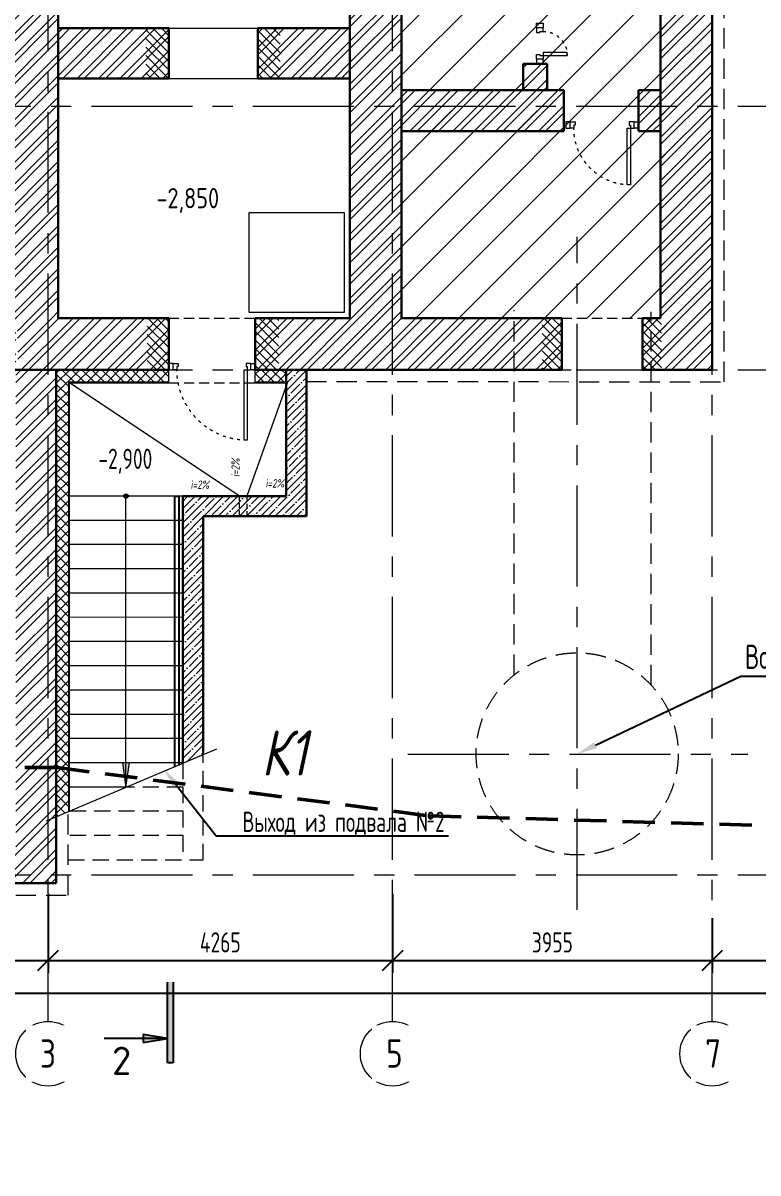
# Model space of a CAD drawing. Header units: millimetres. Extents: x -8689834 to 9419935, y 0 to 233063.
# Drawn here: x -334153 to -325055, y 51519 to 65745 of the extents above; entities that cross this region are included whole.
import ezdxf
from ezdxf import colors
from ezdxf.entities.mleader import LeaderData, LeaderLine
from ezdxf.math import Vec2, Vec3

# ---------------------------------------------------------------- set-up
doc = ezdxf.new("R2010")
doc.units = ezdxf.units.MM
doc.header["$MEASUREMENT"] = 0
for name, pattern in [('ACAD_ISO03W100', [30, 12, -18]), ('ADSK_Штриховая_ш2 п1', [3, 2, -1]), ('CENTER', [2, 1.25, -0.25, 0.25, -0.25]), ('HIDDEN', [6, 4, -2]), ('TRATTEGGIATA', [0.75, 0.5, -0.25])]:
    doc.linetypes.add(name, pattern=pattern)
doc.layers.get('0').update_dxf_attribs({"color": 250, "lineweight": 9})
for name, color, linetype, lineweight in [('!!!_АР_перегородки блоки', 7, 'Continuous', 5), ('_0', 250, 'Continuous', 9), ('АР штриховка стен', 250, 'Continuous', 9), ('АР_Выноски АПР', 7, 'Continuous', 5), ('АР_Двери', 175, 'Continuous', 18), ('АР_Лестницы', 250, 'Continuous', 15), ('АР_Лестницы ограждение', 94, 'Continuous', 25), ('АР_МосжилНии_Стены', 127, 'Continuous', 30), ('АР_Навесной фасад', 190, 'Continuous', 5), ('АР_Оси', 195, 'Continuous', 9), ('АР_Оси размеры', 164, 'Continuous', 9), ('АР_Отметки', 250, 'Continuous', 15), ('АР_Разрезы', 175, 'Continuous', 9), ('АР_Сети', 250, 'Continuous', 30), ('АР_тонкая линия', 250, 'Continuous', 0), ('АР_Утеплитель', 154, 'Continuous', 9), ('АР_Штриховка кирпич', 250, 'Continuous', 9), ('АР_Штриховка монолит', 250, 'Continuous', 9), ('Подвал', 250, 'Continuous', 30)]:
    doc.layers.add(name, color=color, linetype=linetype, lineweight=lineweight)
doc.styles.add('ISOCPEUR', font='isocpeur.ttf', dxfattribs={"width": 0.7})
doc.styles.add('METRO-STYLE', font='isocpeur.ttf', dxfattribs={"width": 0.9, "oblique": 15})
doc.styles.add('Архитект', font='isocpeur.ttf', dxfattribs={"width": 0.8, "oblique": 8})
doc.styles.add('ГОСТ 2.304', font='isocpeur.ttf', dxfattribs={"width": 0.7})
doc.styles.add('М2', font='isocpeui.ttf', dxfattribs={"width": 0.8})
doc.dimstyles.new('СПДС', dxfattribs={"dimscale": 100, "dimtxt": 2.5, "dimasz": 2.5, "dimexe": 1.5, "dimexo": 0, "dimgap": 1, "dimtad": 1, "dimdec": 0, "dimrnd": 1, "dimtxsty": 'ГОСТ 2.304', "dimblk": 'OBLIQUE', "dimcen": 2.5, "dimdle": 1.5, "dimadec": 0, "dimazin": 2, "dimtfac": 0.75, "dimtdec": 0, "dimtmove": 1, "dimatfit": 3, "dimfxl": 1, "dimtolj": 1, "dimarcsym": 1})

# ---------------------------------------------------------------- blocks, each defined once
blk = doc.blocks.new('*U244')
blk.add_lwpolyline([(-100, 80), (-100, 950), (-140, 950), (-140, 80)], close=True)
for points in [[(-1070, 0), (-1070, 80), (-1015, 80), (-1015, 0), (-1070, 0)], [(-1015, 80), (-1015, 0), (-955, 0), (-955, 40), (-970, 40), (-970, 80), (-1015, 80)], [(-55, 80), (-55, 0), (-115, 0), (-115, 40), (-100, 40), (-100, 80), (-55, 80)], [(0, 0), (0, 80), (-55, 80), (-55, 0), (0, 0)]]:
    blk.add_lwpolyline(points)
at = {"linetype": 'ACAD_ISO03W100', "ltscale": 3}
blk.add_arc((-100, 80), 870, 90, 180, dxfattribs=at)
blk = doc.blocks.new('_Oblique')
at = {"color": 0, "linetype": 'ByBlock', "lineweight": -2}
blk.add_line((-0.5, -0.5), (0.5, 0.5), dxfattribs=at)
blk = doc.blocks.new('*D559')
at = {"layer": 'АР_Оси размеры', "color": 0, "lineweight": -2, "ltscale": 100, "transparency": 16777216}
for p, q in [((-333842, 54971), (-333842, 53997)), ((-340492, 54557), (-340492, 53997)), ((-340642, 54147), (-333692, 54147))]:
    blk.add_line(p, q, dxfattribs=at)
at = {"layer": 'АР_Оси размеры', "color": 0, "lineweight": -2, "ltscale": 100, "transparency": 16777216, "xscale": 250, "yscale": 250, "zscale": 250, "rotation": 180}
blk.add_blockref('_Oblique', (-340492, 54147), dxfattribs=at)
at = {"layer": 'АР_Оси размеры', "color": 0, "lineweight": -2, "ltscale": 100, "transparency": 16777216, "xscale": 250, "yscale": 250, "zscale": 250}
blk.add_blockref('_Oblique', (-333842, 54147), dxfattribs=at)
at = {"layer": 'АР_Оси размеры', "color": 0, "ltscale": 100, "transparency": 16777216, "insert": (-337167, 54372), "char_height": 250, "attachment_point": 5, "style": 'ГОСТ 2.304'}
blk.add_mtext('\\A1;6650', dxfattribs=at)
blk = doc.blocks.new('*D560')
at = {"layer": 'АР_Оси размеры', "color": 0, "lineweight": -2, "ltscale": 100, "transparency": 16777216}
for p, q in [((-333842, 54971), (-333842, 53997)), ((-329577, 54971), (-329577, 53997)), ((-333992, 54147), (-329427, 54147))]:
    blk.add_line(p, q, dxfattribs=at)
at = {"layer": 'АР_Оси размеры', "color": 0, "lineweight": -2, "ltscale": 100, "transparency": 16777216, "xscale": 250, "yscale": 250, "zscale": 250, "rotation": 180}
blk.add_blockref('_Oblique', (-333842, 54147), dxfattribs=at)
at = {"layer": 'АР_Оси размеры', "color": 0, "lineweight": -2, "ltscale": 100, "transparency": 16777216, "xscale": 250, "yscale": 250, "zscale": 250}
blk.add_blockref('_Oblique', (-329577, 54147), dxfattribs=at)
at = {"layer": 'АР_Оси размеры', "color": 0, "ltscale": 100, "transparency": 16777216, "insert": (-331710, 54372), "char_height": 250, "attachment_point": 5, "style": 'ГОСТ 2.304'}
blk.add_mtext('\\A1;4265', dxfattribs=at)
blk = doc.blocks.new('*D561')
at = {"layer": 'АР_Оси размеры', "color": 0, "lineweight": -2, "ltscale": 100, "transparency": 16777216}
for p, q in [((-329577, 54971), (-329577, 53997)), ((-325622, 54670), (-325622, 53997)), ((-329727, 54147), (-325472, 54147))]:
    blk.add_line(p, q, dxfattribs=at)
at = {"layer": 'АР_Оси размеры', "color": 0, "lineweight": -2, "ltscale": 100, "transparency": 16777216, "xscale": 250, "yscale": 250, "zscale": 250, "rotation": 180}
blk.add_blockref('_Oblique', (-329577, 54147), dxfattribs=at)
at = {"layer": 'АР_Оси размеры', "color": 0, "lineweight": -2, "ltscale": 100, "transparency": 16777216, "xscale": 250, "yscale": 250, "zscale": 250}
blk.add_blockref('_Oblique', (-325622, 54147), dxfattribs=at)
at = {"layer": 'АР_Оси размеры', "color": 0, "ltscale": 100, "transparency": 16777216, "insert": (-327600, 54372), "char_height": 250, "attachment_point": 5, "style": 'ГОСТ 2.304'}
blk.add_mtext('\\A1;3955', dxfattribs=at)
blk = doc.blocks.new('*D562')
at = {"layer": 'АР_Оси размеры', "color": 0, "lineweight": -2, "ltscale": 100, "transparency": 16777216}
for p, q in [((-321167, 54989), (-321167, 53997)), ((-325622, 54670), (-325622, 53997)), ((-325772, 54147), (-321017, 54147))]:
    blk.add_line(p, q, dxfattribs=at)
at = {"layer": 'АР_Оси размеры', "color": 0, "lineweight": -2, "ltscale": 100, "transparency": 16777216, "xscale": 250, "yscale": 250, "zscale": 250, "rotation": 180}
blk.add_blockref('_Oblique', (-325622, 54147), dxfattribs=at)
at = {"layer": 'АР_Оси размеры', "color": 0, "lineweight": -2, "ltscale": 100, "transparency": 16777216, "xscale": 250, "yscale": 250, "zscale": 250}
blk.add_blockref('_Oblique', (-321167, 54147), dxfattribs=at)
at = {"layer": 'АР_Оси размеры', "color": 0, "ltscale": 100, "transparency": 16777216, "insert": (-323395, 54372), "char_height": 250, "attachment_point": 5, "style": 'ГОСТ 2.304'}
blk.add_mtext('\\A1;4455', dxfattribs=at)
blk = doc.blocks.new('*D557')
at = {"layer": 'АР_Оси размеры', "color": 0, "lineweight": -2, "ltscale": 100, "transparency": 16777216}
for p, q in [((-346742, 53419), (-346742, 53895)), ((-278327, 53419), (-278327, 53895)), ((-346892, 53745), (-278177, 53745))]:
    blk.add_line(p, q, dxfattribs=at)
at = {"layer": 'АР_Оси размеры', "color": 0, "lineweight": -2, "ltscale": 100, "transparency": 16777216, "xscale": 250, "yscale": 250, "zscale": 250, "rotation": 180}
blk.add_blockref('_Oblique', (-346742, 53745), dxfattribs=at)
at = {"layer": 'АР_Оси размеры', "color": 0, "lineweight": -2, "ltscale": 100, "transparency": 16777216, "xscale": 250, "yscale": 250, "zscale": 250}
blk.add_blockref('_Oblique', (-278327, 53745), dxfattribs=at)
at = {"layer": 'АР_Оси размеры', "color": 0, "ltscale": 100, "transparency": 16777216, "insert": (-313012, 53970), "char_height": 250, "attachment_point": 5, "style": 'ГОСТ 2.304'}
blk.add_mtext('\\A1;68415', dxfattribs=at)
blk = doc.blocks.new('*U274')
blk.add_lwpolyline([(-100, 80), (-100, 780), (-140, 780), (-140, 80)], close=True)
for points in [[(-900, 0), (-900, 80), (-845, 80), (-845, 0), (-900, 0)], [(-845, 80), (-845, 0), (-785, 0), (-785, 40), (-800, 40), (-800, 80), (-845, 80)], [(-55, 80), (-55, 0), (-115, 0), (-115, 40), (-100, 40), (-100, 80), (-55, 80)], [(0, 0), (0, 80), (-55, 80), (-55, 0), (0, 0)]]:
    blk.add_lwpolyline(points)
at = {"linetype": 'ACAD_ISO03W100', "ltscale": 3}
blk.add_arc((-100, 80), 700, 90, 180, dxfattribs=at)
blk = doc.blocks.new('*U236')
for points in [[(-500, 0), (-500, -80), (-445, -80), (-445, 0), (-500, 0)], [(-445, -80), (-445, 0), (-385, 0), (-385, -40), (-400, -40), (-400, -80), (-445, -80)], [(-55, -80), (-55, 0), (-115, 0), (-115, -40), (-100, -40), (-100, -80), (-55, -80)], [(0, 0), (0, -80), (-55, -80), (-55, 0), (0, 0)]]:
    blk.add_lwpolyline(points)
blk.add_lwpolyline([(-100, -80), (-100, -380), (-140, -380), (-140, -80)], close=True)
at = {"linetype": 'ACAD_ISO03W100', "ltscale": 3}
blk.add_arc((-100, -80), 300, 180, 270, dxfattribs=at)
blk = doc.blocks.new('_DotSmall')
at = {"color": 0, "linetype": 'ByBlock', "const_width": 0.5}
blk.add_lwpolyline([(-0.0625, 0, 1), (0.0625, 0, 1)], format="xyb", close=True, dxfattribs=at)
blk = doc.blocks.new('*U772')
h = blk.add_hatch(color=256)
h.dxf.hatch_style = 1
edge = h.paths.add_edge_path()
edge.add_arc((0, 0), 27.6, 359.64, 719.64)
h = blk.add_hatch(color=256)
h.dxf.hatch_style = 1
h.paths.add_polyline_path([(3300, -44), (3300, 44), (3600, 0)])
blk.add_line((3600, 0), (0, 0))
blk.add_lwpolyline([(3300, 44), (3300, -44), (3600, 0), (3300, 44)])
blk.add_circle((0, 0), 27.6)

msp = doc.modelspace()

# ---------------------------------------------------------------- hatches: boundary and pattern name
at = {"layer": '!!!_АР_перегородки блоки', "lineweight": 5, "ltscale": 100, "true_color": 0x636466}
h = msp.add_hatch(dxfattribs=at)
h.set_pattern_fill('ANSI31', color=251, scale=3000, angle=180, style=0)
h.paths.add_polyline_path([(-327484.708, 61936.604), (-327484.708, 62094), (-326484.708, 62094), (-326484.708, 61936.604), (-326484.708, 61850.244), (-326197.463, 61850.244), (-326197.463, 71514.553), (-325612.063, 71514.553), (-295741.642, 71514.553), (-295741.641, 71680), (-295741.641, 81263.107), (-329468.316, 81263.107), (-329468.316, 61850.244), (-327484.708, 61850.244)])
at = {"layer": 'АР штриховка стен', "ltscale": 100}
h = msp.add_hatch(dxfattribs=at)
h.set_pattern_fill('ANSI31', color=1, scale=600, angle=-90)
h.set_pattern_definition([(315, (-242859.06, 912661.62), (53.0330086, 53.0330086), [])])
h.paths.add_polyline_path([(-331246.452, 65059.343), (-331246.452, 65678.77), (-330970.249, 65678.77), (-330969.751, 65059.597)])
h.paths.add_polyline_path([(-332631.881, 65059.47), (-332631.881, 65679), (-332347.87, 65678.77), (-332347.87, 65059.47)])
h = msp.add_hatch(dxfattribs=at)
h.set_pattern_fill('ANSI31', color=1, scale=600, angle=-90)
h.set_pattern_definition([(315, (-241966.475, 909078.04), (53.0330086, 53.0330086), [])])
h.paths.add_polyline_path([(-331276.843, 61455.363), (-331276.84, 62094.713), (-330985.261, 62094.713), (-330985.264, 61455.363)])
h.paths.add_polyline_path([(-332613.699, 61455.363), (-332613.699, 62094.713), (-332347.87, 62094.713), (-332347.87, 61455.363)])
h = msp.add_hatch(dxfattribs=at)
h.set_pattern_fill('ANSI31', color=1, scale=600, angle=-90)
h.set_pattern_definition([(315, (-237173.31, 909077.465), (53.0330086, 53.0330086), [])])
h.paths.add_polyline_path([(-326483.68, 61454.787), (-326483.678, 62094.137), (-326248.954, 62094.137), (-326248.957, 61454.787)])
h.paths.add_polyline_path([(-327727.283, 61454.787), (-327727.283, 62094.137), (-327484.708, 62094.137), (-327484.708, 61454.787)])
at = {"layer": 'АР_Разрезы', "ltscale": 100}
h = msp.add_hatch(color=5, dxfattribs=at)
h.dxf.hatch_style = 1
h.paths.add_polyline_path([(-332362.556, 53881.748), (-332292.556, 53881.748), (-332292.556, 52881.748), (-332362.556, 52881.748)])
h.paths.add_polyline_path([(-332663.007, 53232.026), (-332362.556, 53181.748), (-332663.007, 53181.748)])
h.paths.add_polyline_path([(-332663.007, 53181.748), (-332362.556, 53181.748), (-332663.007, 53131.47)])
h = msp.add_hatch(color=5, dxfattribs=at)
h.dxf.hatch_style = 1
h.paths.add_polyline_path([(-332362.556, 53881.748), (-332292.556, 53881.748), (-332292.556, 52881.748), (-332362.556, 52881.748)])
h.paths.add_polyline_path([(-332663.007, 53232.026), (-332362.556, 53181.748), (-332663.007, 53181.748)])
h.paths.add_polyline_path([(-332663.007, 53181.748), (-332362.556, 53181.748), (-332663.007, 53131.47)])
at = {"layer": 'АР_Утеплитель', "ltscale": 100}
h = msp.add_hatch(dxfattribs=at)
h.set_pattern_fill('ANSI37', color=256, scale=700)
h.set_pattern_definition([(45, (-14549.87, -21068), (-61.871843, 61.871843), []), (135, (-14549.87, -21068), (-61.871843, -61.871843), [])])
h.paths.add_polyline_path([(-332347.87, 61305.363), (-332347.87, 61455.363), (-332391.784, 61455.045), (-333741.833, 61455.643), (-333738.274, 55912.496), (-333588.274, 56002.525), (-333586.833, 61305.363), (-332348.053, 61305.363)])
h = msp.add_hatch(dxfattribs=at)
h.set_pattern_fill('ANSI37', color=256, scale=700)
h.set_pattern_definition([(45, (-14549.69, -20823.21), (-61.871843, 61.871843), []), (135, (-14549.69, -20823.21), (-61.871843, -61.871843), [])])
h.paths.add_polyline_path([(-330895.278, 61455.363), (-331276.843, 61455.363), (-331276.843, 61305.363), (-330895.151, 61305.363)])
at = {"layer": 'АР_Штриховка кирпич', "ltscale": 100}
h = msp.add_hatch(dxfattribs=at)
h.set_pattern_fill('ANSI32', color=256, scale=500)
h.paths.add_polyline_path([(-339853.318, 82050.5), (-330106.827, 82051.497), (-330106.828, 80969.207), (-329468.316, 80969.003), (-329468.316, 82685.682), (-329576.827, 82685.682), (-329971.818, 82685.755), (-340493.318, 82685.682), (-340493.318, 64815.685), (-346842.012, 64815.685), (-346842.012, 55105.682), (-333741.706, 55105.68), (-333741.706, 61455.681), (-332347.87, 61455.684), (-332347.87, 62094), (-334239.751, 62094), (-334239.751, 55506.503), (-346441.827, 55506.497), (-346441.082, 64414.997), (-340492.572, 64415.003), (-340517.573, 61455.682), (-334214.005, 61455.682), (-334225.318, 62094.728), (-339853.263, 62094.728), (-339853.372, 64904.622)])
h = msp.add_hatch(dxfattribs=at)
h.set_pattern_fill('ANSI32', color=256, scale=500)
h.paths.add_polyline_path([(-333716.86, 82685.681), (-334136.666, 82685.681), (-334136.666, 62094), (-333716.794, 62094)])
h.paths.add_polyline_path([(-334136.666, 82685.682), (-334484.741, 82685.681), (-334484.741, 62094), (-334136.666, 62094)])
h = msp.add_hatch(dxfattribs=at)
h.set_pattern_fill('ANSI32', color=256, scale=500)
h.paths.add_polyline_path([(-330107.214, 62334.044), (-330107.02, 75293.522), (-329468.123, 75293.478), (-329468.316, 62094), (-330106.827, 62094), (-330106.827, 62334)])
h = msp.add_hatch(dxfattribs=at)
h.set_pattern_fill('ANSI32', color=256, scale=500)
h.paths.add_polyline_path([(-325621.921, 72376.462), (-326262.863, 72376.462), (-326262.176, 70995.682), (-325615.554, 70995.682), (-325615.554, 71514.804), (-325621.234, 71514.804)])
h.paths.add_polyline_path([(-321160.553, 71394.088), (-325615.553, 71394.125), (-325615.554, 70995.682), (-321166.318, 70885.682)])
h.paths.add_polyline_path([(-321166.318, 70885.682), (-325615.554, 70995.682), (-325615.554, 61476.5), (-325615.554, 66645.682), (-299206.827, 66645.682), (-299194.281, 67045.708), (-325615.554, 67045.708), (-325621.827, 70885.682), (-321160.554, 70885.682)])
h.paths.add_polyline_path([(-295715.317, 71393.875), (-314071.817, 71394.028), (-317825.521, 71394.062), (-317828.54, 72245.918), (-318274.066, 72245.918), (-318274.066, 71394.064), (-321160.582, 71394.088), (-321166.318, 70885.682), (-295715.318, 70995.682)])
h.paths.add_polyline_path([(-318274.066, 71394.062), (-317841.818, 71394.062)], flags=16)
h.paths.add_polyline_path([(-295715.318, 70998.997), (-321166.318, 70885.682), (-295715.318, 70891)], flags=17)
h.paths.add_polyline_path([(-327484.708, 61455.682), (-327484.708, 62093.922), (-331276.045, 62093.681), (-331277.641, 61455.363), (-325615.554, 61455.682), (-325615.554, 70995.682), (-326256.7, 70995.682), (-326255.105, 62094), (-326484.708, 62093.985), (-326484.708, 61455.682)])
h = msp.add_hatch(dxfattribs=at)
h.set_pattern_fill('ANSI32', color=256, scale=500)
h.paths.add_polyline_path([(-332347.87, 65678.77), (-333716.827, 65678.77), (-333716.827, 65059.47), (-332347.87, 65059.47)])
h.paths.add_polyline_path([(-330106.827, 65678.77), (-331246.452, 65678.77), (-331246.452, 65059.47), (-330106.827, 65059.47)])
h = msp.add_hatch(dxfattribs=at)
h.set_pattern_fill('ANSI32', color=256, scale=500)
h.paths.add_polyline_path([(-327963.591, 65241.207), (-327661.674, 65241.172), (-327661.104, 64914.372), (-327962.634, 64914.363)])
h = msp.add_hatch(dxfattribs=at)
h.set_pattern_fill('ANSI32', color=256, scale=500)
h.paths.add_polyline_path([(-327458.766, 64914.363), (-329468.34, 64914.363), (-329468.357, 64406.095), (-327458.79, 64406.095)])
h.paths.add_polyline_path([(-326262.147, 64913.871), (-326533.994, 64913.934), (-326534.052, 64405.918), (-326262.205, 64405.855)])
at = {"layer": 'АР_Штриховка монолит', "ltscale": 100}
h = msp.add_hatch(dxfattribs=at)
h.set_pattern_fill('ANSI35', color=256, scale=500)
h.paths.add_polyline_path([(-332172.242, 56586.762), (-331925.606, 56690.849), (-331924.834, 59645.344), (-330644.797, 59645.344), (-330645.46, 61455.363), (-330895.46, 61455.363), (-330894.798, 59895.357), (-332174.847, 59895.357)])

# ---------------------------------------------------------------- linework, layer by layer
at = {"linetype": 'TRATTEGGIATA', "ltscale": 500}
for p, q in [((-325472.007, 61305.682), (-325472.007, 66495.68)), ((-328070.991, 57681.631), (-328070.991, 62190.307)), ((-326378.352, 57555.348), (-326378.352, 62170.347)), ((-330645.187, 61310.879), (-325472.007, 61305.682)), ((-333591.703, 54955.68), (-333591.724, 55987.706)), ((-346992.009, 54955.682), (-333591.703, 54955.68))]:
    msp.add_line(p, q, dxfattribs=at)
at = {"color": 157, "ltscale": 150, "true_color": 0x465c7c}
for points in [[(-331476.295, 59895.417), (-333576.651, 61295.363)], [(-331376.292, 59895.417), (-330878.201, 61295.363)]]:
    msp.add_lwpolyline(points, dxfattribs=at)
at = {"linetype": 'TRATTEGGIATA', "ltscale": 500}
msp.add_circle((-327292.952, 56703.288), 1250, dxfattribs=at)
at = {"layer": '_0', "ltscale": 100}
msp.add_lwpolyline([(-331357.397, 62168.873), (-330172.27, 62168.873), (-330172.27, 63394.664), (-331357.397, 63394.664)], close=True, dxfattribs=at)
at = {"layer": 'АР_Лестницы', "color": 18, "ltscale": 100, "true_color": 0x000000}
for p, q in [((-332170.374, 59592.532), (-333575.508, 59592.532)), ((-332170.238, 59292.532), (-333575.508, 59292.532)), ((-332170.103, 58992.532), (-333575.508, 58992.532)), ((-332169.967, 58692.532), (-333575.508, 58692.532)), ((-332169.832, 58393.165), (-333575.508, 58392.532)), ((-332169.696, 58092.532), (-333575.508, 58092.532)), ((-332169.56, 57792.532), (-333575.508, 57792.532)), ((-332169.425, 57492.532), (-333575.508, 57492.532)), ((-332169.289, 57192.532), (-333575.508, 57192.532)), ((-331756.423, 56762.248), (-333865.623, 55872.114)), ((-332169.154, 56892.532), (-333575.508, 56892.532))]:
    msp.add_line(p, q, dxfattribs=at)
at = {"layer": 'АР_Лестницы', "ltscale": 100}
for points in [[(-332170.508, 59892.532), (-333575.508, 59892.532)], [(-332169.018, 56592.532), (-333575.508, 56592.532)], [(-332869.431, 56292.532), (-333575.508, 56292.532)]]:
    msp.add_lwpolyline(points, dxfattribs=at)
at = {"layer": 'АР_Лестницы ограждение', "color": 18, "ltscale": 100, "true_color": 0x000000}
msp.add_lwpolyline([(-332274.132, 56537.432), (-332274.132, 59892.851), (-332222.849, 59892.851), (-332222.849, 56559.074)], dxfattribs=at)
at = {"layer": 'АР_МосжилНии_Стены', "ltscale": 100}
for p, q in [((-332347.87, 65678.77), (-333716.827, 65678.77)), ((-332347.87, 65678.77), (-332413.417, 65678.77)), ((-332347.87, 65678.77), (-332347.87, 65059.47)), ((-330106.827, 65678.77), (-331246.452, 65678.77)), ((-331246.452, 65678.77), (-331246.452, 65059.47)), ((-332350.167, 65059.47), (-333716.827, 65059.47)), ((-332347.87, 65059.47), (-332413.414, 65059.47)), ((-330106.827, 65059.47), (-331246.452, 65059.47)), ((-329468.316, 64914.363), (-327458.79, 64914.363)), ((-327458.79, 64914.363), (-327458.79, 64405.98)), ((-326262.176, 64913.871), (-326534.023, 64913.871)), ((-326534.023, 64913.871), (-326534.023, 64405.98)), ((-327458.79, 64405.98), (-329468.316, 64405.98)), ((-326534.023, 64405.989), (-326262.176, 64405.488)), ((-332347.87, 61455.363), (-332347.87, 62093.681)), ((-331276.843, 62093.681), (-331276.843, 61455.363)), ((-327484.708, 61455.682), (-327484.708, 62094)), ((-327484.708, 61455.682), (-327484.708, 62094)), ((-326484.708, 61455.682), (-326484.708, 62094)), ((-326484.708, 62094), (-326484.708, 61455.682)), ((-334329.816, 61455.626), (-332347.87, 61455.363)), ((-333741.706, 55105.68), (-333741.833, 61455.682)), ((-331276.843, 61455.363), (-327492.94, 61455.682)), ((-330894.135, 59895.357), (-330895.278, 61455.363)), ((-330644.135, 59645.344), (-330645.278, 61455.363)), ((-332172.155, 59892.532), (-332172.243, 56585.971, 0)), ((-330897.059, 59892.532), (-332172.108, 59892.532)), ((-331920.497, 56993.61), (-331922.106, 59645.344)), ((-330644.798, 59645.344), (-331922.106, 59645.344)), ((-331920.606, 56690.849), (-331922.106, 59645.344)), ((-330644.797, 59645.344), (-331919.834, 59645.344)), ((-346842.01, 55105.682), (-333741.588, 55105.68))]:
    msp.add_line(p, q, dxfattribs=at)
for points in [[(-333716.827, 62094), (-333716.827, 62094), (-333716.827, 82051.5)], [(-330106.827, 75293.5), (-330106.827, 62099.438)], [(-330106.827, 75293.5), (-329468.316, 75293.5), (-329468.316, 62094)], [(-326262.176, 62094), (-326262.566, 72372.812)], [(-326484.708, 61455.682), (-325621.827, 61455.682), (-325621.827, 67045.708), (-325621.827, 67045.708)], [(-327962.632, 65241.19), (-327962.634, 64914.363)], [(-327662.632, 65241.19), (-327962.632, 65241.19)], [(-327662.632, 65241.19), (-327662.634, 64914.363)], [(-332347.87, 62093.681), (-333716.827, 62094)], [(-330106.827, 62094), (-331276.843, 62093.681)], [(-327484.708, 62094), (-329468.316, 62094)], [(-326262.176, 62094), (-326262.176, 62094), (-326484.708, 62094)], [(-327492.94, 61455.682), (-327484.708, 61455.682)]]:
    msp.add_lwpolyline(points, dxfattribs=at)
at = {"layer": 'АР_Навесной фасад', "ltscale": 100}
for p, q in [((-332347.87, 61295.363), (-332347.87, 61455.363)), ((-331276.843, 61295.363), (-331276.843, 61455.363)), ((-333586.833, 55989.77), (-333586.651, 61305.363)), ((-333586.651, 61305.363), (-332347.87, 61305.363)), ((-333576.833, 55993.99), (-333576.651, 61295.363)), ((-333576.651, 61295.363), (-332347.87, 61295.363)), ((-331276.843, 61305.363), (-330895.278, 61305.363)), ((-331276.843, 61295.363), (-330895.278, 61295.363))]:
    msp.add_line(p, q, dxfattribs=at)
at = {"layer": 'АР_Оси', "linetype": 'CENTER', "ltscale": 1000}
for p, q in [((-329577.01, 53394.411), (-329577.01, 87701.889)), ((-325622.01, 53394.411), (-325622.01, 87701.889)), ((-333842.01, 53394.411), (-333842.01, 82776.945)), ((-359305.765, 64715.682), (-275708.6, 64715.682)), ((-327293.657, 54773), (-327293.657, 63101.3)), ((-359305.765, 61455.682), (-289924.568, 61455.682)), ((-329388.155, 56700), (-325178.729, 56700)), ((-359305.765, 55205.682), (-275708.6, 55205.682))]:
    msp.add_line(p, q, dxfattribs=at)
at = {"layer": 'АР_Оси', "ltscale": 0.5}
for centre in [(-333842.01, 52994.411), (-329577.01, 52994.411), (-325622.01, 52994.411)]:
    msp.add_circle(centre, 400, dxfattribs=at)
at = {"layer": 'АР_Разрезы', "color": 5, "lineweight": 25, "ltscale": 100}
for p, q in [((-332362.556, 52881.748), (-332362.556, 53881.748)), ((-332362.556, 52881.748), (-332362.556, 53881.748)), ((-332292.556, 53881.748), (-332292.556, 52881.748)), ((-332292.556, 53881.748), (-332292.556, 52881.748)), ((-332362.556, 53181.748), (-332663.007, 53232.026)), ((-332663.007, 53232.026), (-332663.007, 53131.47)), ((-332362.556, 53181.748), (-332663.007, 53232.026)), ((-332663.007, 53232.026), (-332663.007, 53131.47)), ((-332663.007, 53131.47), (-332362.556, 53181.748)), ((-332663.007, 53131.47), (-332362.556, 53181.748)), ((-332292.556, 52881.748), (-332362.556, 52881.748)), ((-332292.556, 52881.748), (-332362.556, 52881.748))]:
    msp.add_line(p, q, dxfattribs=at)
at = {"layer": 'АР_Разрезы', "color": 5, "lineweight": 25, "ltscale": 100, "elevation": 0}
msp.add_lwpolyline([(-332362.556, 53181.748), (-333146.306, 53181.748)], dxfattribs=at)
msp.add_lwpolyline([(-332362.556, 53181.748), (-333146.306, 53181.748)], dxfattribs=at)
at = {"layer": 'АР_Сети', "color": 251, "linetype": 'HIDDEN', "lineweight": 50, "ltscale": 100}
for p, q in [((-333731.339, 56534.559), (-336587.591, 56534.559)), ((-333731.339, 56534.559), (-329130.031, 55937.483)), ((-329130.031, 55937.483), (-324894.172, 55814.446))]:
    msp.add_line(p, q, dxfattribs=at)
at = {"layer": 'АР_тонкая линия', "linetype": 'ADSK_Штриховая_ш2 п1', "ltscale": 100}
for p, q in [((-332172.268, 59892.817, 0), (-332172.233, 55392.817, 0)), ((-331920.815, 55392.817, 0), (-331920.815, 59642.937, 0)), ((-332170.835, 56292.861, 0), (-333518.619, 56292.851)), ((-332170.833, 55992.912, 0), (-333586.833, 55992.901)), ((-332170.83, 55692.85, 0), (-333591.718, 55692.821)), ((-333591.712, 55392.852), (-331920.815, 55392.852, 0))]:
    msp.add_line(p, q, dxfattribs=at)
at = {"layer": 'АР_тонкая линия', "color": 18, "linetype": 'ADSK_Штриховая_ш2 п1', "ltscale": 30, "true_color": 0x000000, "elevation": 0.476}
msp.add_lwpolyline([(-331476.295, 59645.477), (-331376.292, 59645.477), (-331376.292, 59895.417), (-331476.295, 59895.417)], close=True, dxfattribs=at)
at = {"layer": 'Подвал', "lineweight": 13, "ltscale": 250}
for p, q in [((-332347.87, 65678.77), (-331246.452, 65678.77)), ((-332347.87, 65059.47), (-331246.452, 65059.47))]:
    msp.add_line(p, q, dxfattribs=at)
at = {"layer": 'Подвал', "linetype": 'TRATTEGGIATA', "lineweight": 13, "ltscale": 250}
for p, q in [((-332347.87, 62094.577), (-331277.87, 62094.577)), ((-327484.708, 62094.577), (-326414.708, 62094.577)), ((-327492.94, 61455.682), (-326422.94, 61455.682)), ((-332346.843, 61295.363), (-331276.843, 61295.363))]:
    msp.add_line(p, q, dxfattribs=at)

# ---------------------------------------------------------------- block references
at = {"layer": 'АР_Двери', "xscale": -1}
for name, p, rotation in [('*U236', (-327795.177, 65241.19), 90), ('*U274', (-326534.023, 64521.579), 180), ('*U244', (-331276.843, 61533.82), 180)]:
    msp.add_blockref(name, p, dxfattribs=dict(at, rotation=rotation))
at = {"layer": 'АР_Лестницы', "ltscale": 75, "rotation": 270}
msp.add_blockref('*U772', (-332878.008, 59892.529), dxfattribs=at)

# ---------------------------------------------------------------- texts
at = {"layer": 'АР_Разрезы', "color": 5, "lineweight": 25, "ltscale": 100, "insert": (-332812.556, 53081.748), "char_height": 350, "width": 583.33333, "attachment_point": 3, "style": 'METRO-STYLE'}
msp.add_mtext('{\\Q0;\\W1;2}', dxfattribs=at)
msp.add_mtext('{\\Q0;\\W1;2}', dxfattribs=at)
at = {"layer": 'АР_Сети', "ltscale": 10, "style": 'М2', "width": 0.8}
msp.add_text('К1', height=560, dxfattribs=at).set_placement((-331202.015, 56435.955))

# ---------------------------------------------------------------- dimensions: what is measured, and where the dimension line sits
at = {"layer": 'АР_Оси размеры', "ltscale": 100}
for base, p1, p2, picture, middle in [((-333842.01, 54147.081), (-340492.01, 54557.026), (-333842.01, 54970.863), '*D559', (-337167.01, 54372.081)), ((-329577.01, 54147.081), (-333842.01, 54970.863), (-329577.01, 54970.863), '*D560', (-331709.51, 54372.081)), ((-325622.01, 54147.081), (-329577.01, 54970.863), (-325622.01, 54670.126), '*D561', (-327599.51, 54372.081)), ((-321167.01, 54147.081), (-325622.01, 54670.126), (-321167.01, 54988.859), '*D562', (-323394.51, 54372.081))]:
    dim = msp.add_linear_dim(base=base, p1=p1, p2=p2, dimstyle='СПДС', dxfattribs=at)
    dim.commit()
    dim.dimension.update_dxf_attribs({"geometry": picture, "text_midpoint": middle})
dim = msp.add_linear_dim(base=(-278327.01, 53745), p1=(-346742.01, 53419.411), p2=(-278327.01, 53419.411), dimstyle='СПДС', dxfattribs=at)
dim.commit()
dim.dimension.update_dxf_attribs({"geometry": '*D557', "text_midpoint": (-313011.986, 53745), "dimtype": 160})

# ---------------------------------------------------------------- leaders
at = {"layer": 'АР_Выноски АПР'}
ml = msp.add_multileader_mtext('Standard', dxfattribs=at)
ml.set_content('Воздухозаборная шахта', color=256, style='ISOCPEUR')
ml.set_leader_properties()
ml.build(insert=Vec2(0, 0))
ml.multileader.update_dxf_attribs({"text_left_attachment_type": 6, "text_right_attachment_type": 6, "dogleg_length": 100, "arrow_head_size": 250})
ctx = ml.context
ctx.base_point, ctx.char_height, ctx.arrow_head_size, ctx.landing_gap_size, ctx.plane_origin = Vec3(-325241.435, 57664), 300, 250, 25, Vec3(-320200.753, 67761.299)
ctx.left_attachment, ctx.right_attachment = 6, 6
notes = []
notes.append((ctx, [(0, (1, 1, 0), (-325267.442, 57664), (1, 0), 26.007, [(2, [(-327292.952, 56703.288)], 0, [])])]))
ctx.mtext.insert, ctx.mtext.width, ctx.mtext.defined_height, ctx.mtext.flow_direction = Vec3(-325216.435, 58054), 4200.76545, 12.17, 5
ml = msp.add_multileader_mtext('Standard', dxfattribs=at)
ml.set_content('Воздухозаборная шахта', color=256, style='ISOCPEUR')
ml.set_leader_properties()
ml.build(insert=Vec2(0, 0))
ml.multileader.update_dxf_attribs({"text_left_attachment_type": 6, "text_right_attachment_type": 6, "dogleg_length": 100, "arrow_head_size": 250})
ctx = ml.context
ctx.base_point, ctx.char_height, ctx.arrow_head_size, ctx.landing_gap_size, ctx.plane_origin = Vec3(-325241.435, 57664), 300, 250, 25, Vec3(-320200.753, 67761.299)
ctx.left_attachment, ctx.right_attachment = 6, 6
notes.append((ctx, [(0, (1, 1, 0), (-325267.442, 57664), (1, 0), 26.007, [(2, [(-327292.952, 56703.288)], 0, [])])]))
ctx.mtext.insert, ctx.mtext.width, ctx.mtext.defined_height, ctx.mtext.flow_direction = Vec3(-325216.435, 58054), 4200.76545, 12.17, 5
ml = msp.add_multileader_mtext('Standard', dxfattribs=at)
ml.set_content('Выход из подвала №2', color=256, style='ISOCPEUR')
ml.set_leader_properties()
ml.build(insert=Vec2(0, 0))
ml.multileader.update_dxf_attribs({"text_left_attachment_type": 6, "text_right_attachment_type": 6, "dogleg_length": 100, "arrow_head_size": 250})
ctx = ml.context
ctx.base_point, ctx.char_height, ctx.arrow_head_size, ctx.landing_gap_size, ctx.plane_origin = Vec3(-331460.602, 55688.263), 250, 250, 25, Vec3(-325411.403, 67861.724)
ctx.left_attachment, ctx.right_attachment = 6, 6
notes.append((ctx, [(0, (1, 1, 0), (-331760.976, 55688.263), (1, 0), 300.374, [(2, [(-332415.836, 56522.265)], 0, [])])]))
ctx.mtext.insert, ctx.mtext.width, ctx.mtext.defined_height, ctx.mtext.flow_direction = Vec3(-331435.602, 55988.263), 4200.76545, 12.17, 5
for ctx, leaders in notes:
    for number, flags, end, landing, length, lines in leaders:
        leader = LeaderData()
        leader.index, (leader.has_last_leader_line, leader.has_dogleg_vector, leader.attachment_direction) = number, flags
        leader.last_leader_point, leader.dogleg_vector, leader.dogleg_length = Vec3(end), Vec3(landing), length
        for number, points, colour, breaks in lines:
            line = LeaderLine()
            line.index, line.vertices, line.color, line.breaks = number, Vec3.list(points), colors.encode_raw_color(colour), breaks
            leader.lines.append(line)
        ctx.leaders.append(leader)

# ---------------------------------------------------------------- next in the draw order: texts
at = {"layer": 'АР_Оси', "char_height": 350, "attachment_point": 1, "line_spacing_factor": 1.149209, "style": 'ГОСТ 2.304', "bg_fill": 2}
for s, insert in [('{\\W0.8;3}', (-333941.83, 53172.19)), ('{\\W0.8;5}', (-329657.415, 53172.19)), ('{\\W0.8;7}', (-325708.677, 53172.19))]:
    msp.add_mtext(s, dxfattribs=dict(at, insert=insert))

# ---------------------------------------------------------------- next in the draw order: leaders
at = {"layer": 'АР_Отметки'}
ml = msp.add_multileader_mtext('Standard', dxfattribs=at)
ml.set_content('{\\W0.8;-2,730}', color=256, style='ISOCPEUR')
ml.set_leader_properties(color=256, linetype='Continuous', lineweight=-1)
ml.set_arrow_properties(name='DOTSMALL')
ml.build(insert=Vec2(0, 0))
ml.multileader.update_dxf_attribs({"has_text_frame": 1, "text_left_attachment_type": 4, "text_right_attachment_type": 4, "dogleg_length": 100, "arrow_head_size": 180})
ctx = ml.context
ctx.base_point, ctx.char_height, ctx.arrow_head_size, ctx.landing_gap_size, ctx.plane_origin = Vec3(-346371.356, 101933.6), 250, 180, 50, Vec3(-346327.75, 100655.48)
ctx.left_attachment, ctx.right_attachment = 4, 4
notes = []
notes.append((ctx, [(0, (0, 0, 0), (0, 0), (1, 0), 1, [])]))
ctx.mtext.insert, ctx.mtext.width, ctx.mtext.defined_height, ctx.mtext.line_spacing_style, ctx.mtext.flow_direction = Vec3(-346321.356, 102266.933), 769.98896, 343.888, 2, 5
ml = msp.add_multileader_mtext('Standard', dxfattribs=at)
ml.set_content('{\\W0.8;-2,430}', color=256, style='ISOCPEUR')
ml.set_leader_properties(color=256, linetype='Continuous', lineweight=-1)
ml.set_arrow_properties(name='DOTSMALL')
ml.build(insert=Vec2(0, 0))
ml.multileader.update_dxf_attribs({"has_text_frame": 1, "text_left_attachment_type": 4, "text_right_attachment_type": 4, "dogleg_length": 100, "arrow_head_size": 180})
ctx = ml.context
ctx.base_point, ctx.char_height, ctx.arrow_head_size, ctx.landing_gap_size, ctx.plane_origin = Vec3(-334177.775, 87942.722), 250, 180, 50, Vec3(-333125.082, 86287.549)
ctx.left_attachment, ctx.right_attachment = 4, 4
notes.append((ctx, [(0, (0, 0, 0), (0, 0), (1, 0), 1, [])]))
ctx.mtext.insert, ctx.mtext.width, ctx.mtext.line_spacing_style, ctx.mtext.flow_direction = Vec3(-334127.775, 88276.056), 852.69703, 2, 5
ml = msp.add_multileader_mtext('Standard', dxfattribs=at)
ml.set_content('{\\W0.8;-2,850}', color=256, style='ISOCPEUR')
ml.set_leader_properties(color=256, linetype='Continuous', lineweight=-1)
ml.set_arrow_properties(name='DOTSMALL')
ml.build(insert=Vec2(0, 0))
ml.multileader.update_dxf_attribs({"has_text_frame": 1, "text_left_attachment_type": 4, "text_right_attachment_type": 4, "dogleg_length": 100, "arrow_head_size": 180})
ctx = ml.context
ctx.base_point, ctx.char_height, ctx.arrow_head_size, ctx.landing_gap_size, ctx.plane_origin = Vec3(-332549.724, 63369.665), 250, 180, 50, Vec3(-332631.118, 62435.434)
ctx.left_attachment, ctx.right_attachment = 4, 4
notes.append((ctx, [(0, (0, 0, 0), (0, 0), (1, 0), 1, [])]))
ctx.mtext.insert, ctx.mtext.width, ctx.mtext.defined_height, ctx.mtext.line_spacing_style, ctx.mtext.flow_direction = Vec3(-332499.724, 63702.998), 769.98896, 343.888, 2, 5
ml = msp.add_multileader_mtext('Standard', dxfattribs=at)
ml.set_content('-2,900', color=256, style='ISOCPEUR')
ml.set_leader_properties(color=256, linetype='Continuous', lineweight=-1)
ml.set_arrow_properties(name='DOTSMALL')
ml.build(insert=Vec2(0, 0))
ml.multileader.update_dxf_attribs({"has_text_frame": 1, "text_left_attachment_type": 4, "text_right_attachment_type": 4, "dogleg_length": 100, "arrow_head_size": 180})
ctx = ml.context
ctx.base_point, ctx.char_height, ctx.arrow_head_size, ctx.landing_gap_size, ctx.plane_origin = Vec3(-333269.053, 60145.172), 250, 180, 50, Vec3(-332327.438, 58791.582)
ctx.left_attachment, ctx.right_attachment = 4, 4
notes.append((ctx, [(0, (0, 0, 0), (0, 0), (1, 0), 1, [])]))
ctx.mtext.insert, ctx.mtext.width, ctx.mtext.defined_height, ctx.mtext.line_spacing_style, ctx.mtext.flow_direction = Vec3(-333219.053, 60478.505), 599.19819, 407.468, 2, 5
for ctx, leaders in notes:
    for number, flags, end, landing, length, lines in leaders:
        leader = LeaderData()
        leader.index, (leader.has_last_leader_line, leader.has_dogleg_vector, leader.attachment_direction) = number, flags
        leader.last_leader_point, leader.dogleg_vector, leader.dogleg_length = Vec3(end), Vec3(landing), length
        for number, points, colour, breaks in lines:
            line = LeaderLine()
            line.index, line.vertices, line.color, line.breaks = number, Vec3.list(points), colors.encode_raw_color(colour), breaks
            leader.lines.append(line)
        ctx.leaders.append(leader)

# ---------------------------------------------------------------- next in the draw order: texts
at = {"color": 157, "ltscale": 150, "true_color": 0x465c7c, "char_height": 103.5603, "width": 0.6904, "attachment_point": 8, "style": 'Архитект', "bg_fill": 3, "box_fill_scale": 1, "bg_fill_color": 1, "bg_fill_transparency": 0}
for insert, rotation in [((-331470, 60245, -0.263), 89.9839414), ((-331962, 59981.607, -0.38), 359.9839414), ((-331034, 59998.607, -0.38), 359.9839414)]:
    msp.add_mtext('i=2%', dxfattribs=dict(at, insert=insert, rotation=rotation))

# ---------------------------------------------------------------- next in the draw order: leaders
at = {"layer": 'АР_Отметки'}
ml = msp.add_multileader_mtext('Standard', dxfattribs=at)
ml.set_content('{\\W0.8;-2,430}', color=256, style='ISOCPEUR')
ml.set_leader_properties(color=256, linetype='Continuous', lineweight=-1)
ml.set_arrow_properties(name='DOTSMALL')
ml.build(insert=Vec2(0, 0))
ml.multileader.update_dxf_attribs({"has_text_frame": 1, "text_left_attachment_type": 4, "text_right_attachment_type": 4, "dogleg_length": 100, "arrow_head_size": 180})
ctx = ml.context
ctx.base_point, ctx.char_height, ctx.arrow_head_size, ctx.landing_gap_size, ctx.plane_origin = Vec3(-336711.886, 117132.656), 250, 180, 50, Vec3(-335659.193, 115477.482)
ctx.left_attachment, ctx.right_attachment = 4, 4
notes = []
notes.append((ctx, [(0, (0, 0, 0), (0, 0), (1, 0), 1, [])]))
ctx.mtext.insert, ctx.mtext.width, ctx.mtext.line_spacing_style, ctx.mtext.flow_direction = Vec3(-336661.886, 117465.989), 852.69703, 2, 5
ml = msp.add_multileader_mtext('Standard', dxfattribs=at)
ml.set_content('{\\W0.8;-2,780}', color=256, style='ISOCPEUR')
ml.set_leader_properties(color=256, linetype='Continuous', lineweight=-1)
ml.set_arrow_properties(name='DOTSMALL')
ml.build(insert=Vec2(0, 0))
ml.multileader.update_dxf_attribs({"has_text_frame": 1, "text_left_attachment_type": 4, "text_right_attachment_type": 4, "dogleg_length": 100, "arrow_head_size": 180})
ctx = ml.context
ctx.base_point, ctx.char_height, ctx.arrow_head_size, ctx.landing_gap_size, ctx.plane_origin = Vec3(-348571.087, 101311.404), 250, 180, 50, Vec3(-348527.481, 100033.285)
ctx.left_attachment, ctx.right_attachment = 4, 4
notes.append((ctx, [(0, (0, 0, 0), (0, 0), (1, 0), 1, [])]))
ctx.mtext.insert, ctx.mtext.width, ctx.mtext.defined_height, ctx.mtext.line_spacing_style, ctx.mtext.flow_direction = Vec3(-348521.087, 101644.737), 769.98896, 343.888, 2, 5
ml = msp.add_multileader_mtext('Standard', dxfattribs=at)
ml.set_content('{\\W0.8;-2,730}', color=256, style='ISOCPEUR')
ml.set_leader_properties(color=256, linetype='Continuous', lineweight=-1)
ml.set_arrow_properties(name='DOTSMALL')
ml.build(insert=Vec2(0, 0))
ml.multileader.update_dxf_attribs({"has_text_frame": 1, "text_left_attachment_type": 4, "text_right_attachment_type": 4, "dogleg_length": 100, "arrow_head_size": 180})
ctx = ml.context
ctx.base_point, ctx.char_height, ctx.arrow_head_size, ctx.landing_gap_size, ctx.plane_origin = Vec3(-343122.46, 91149.378), 250, 180, 50, Vec3(-347780.969, 87297.071)
ctx.left_attachment, ctx.right_attachment = 4, 4
notes.append((ctx, [(0, (0, 0, 0), (0, 0), (1, 0), 1, [])]))
ctx.mtext.insert, ctx.mtext.width, ctx.mtext.defined_height, ctx.mtext.line_spacing_style, ctx.mtext.flow_direction = Vec3(-343072.46, 91482.712), 769.98896, 343.888, 2, 5
for ctx, leaders in notes:
    for number, flags, end, landing, length, lines in leaders:
        leader = LeaderData()
        leader.index, (leader.has_last_leader_line, leader.has_dogleg_vector, leader.attachment_direction) = number, flags
        leader.last_leader_point, leader.dogleg_vector, leader.dogleg_length = Vec3(end), Vec3(landing), length
        for number, points, colour, breaks in lines:
            line = LeaderLine()
            line.index, line.vertices, line.color, line.breaks = number, Vec3.list(points), colors.encode_raw_color(colour), breaks
            leader.lines.append(line)
        ctx.leaders.append(leader)

doc.saveas('drawing.dxf')
